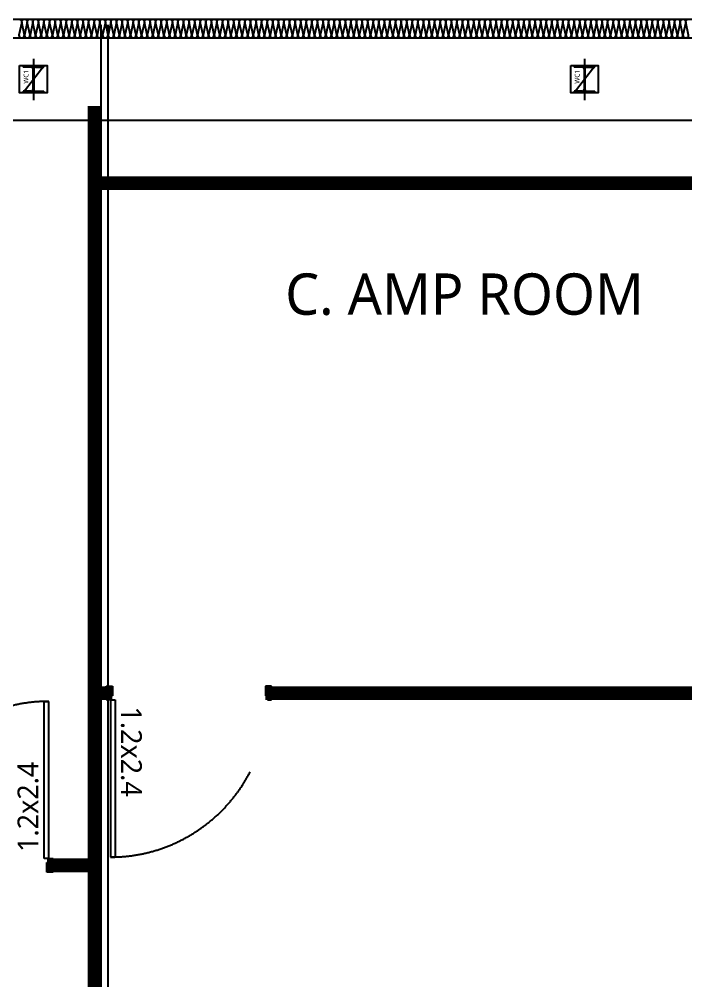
# Model space of a CAD drawing. Header units: millimetres. Extents: x 0 to 420500, y 0 to 297000.
# Drawn here: x 166666 to 171504, y 244210 to 251188 of the extents above; entities that cross this region are included whole.
import ezdxf
from ezdxf.enums import TextEntityAlignment as Align
from ezdxf.xclip import XClip

# ---------------------------------------------------------------- set-up
doc = ezdxf.new("R2010")
doc.units = ezdxf.units.MM
doc.header["$LTSCALE"] = 5000
doc.header["$XCLIPFRAME"] = 0
doc.linetypes.add('HID2-GAUN', pattern=[3.75, 2.5, -1.25])
doc.linetypes.add('HIDDEN', pattern=[0.375, 0.25, -0.125])
doc.layers.add('arch', color=8, linetype='Continuous')
doc.layers.add('TRAY', color=3, linetype='Continuous')
doc.layers.add('TXT-1', color=137, linetype='Continuous', plot=False)
doc.styles.add('스타일1', font='malgun.ttf')

# ---------------------------------------------------------------- blocks, each defined once
blk = doc.blocks.new('*U54')
at = {"color": 0}
for points in [[(-22248.1, 0, -0.414214), (-22263.1, 15), (-22248.1, 85, 1), (-22278.1, 85), (-22263.1, 15, -0.414214), (-22278.1, 0, 0.414214)], [(-22218.1, 0, -0.414214), (-22233.1, 15), (-22218.1, 85, 1), (-22248.1, 85), (-22233.1, 15, -0.414214), (-22248.1, 0, 0.414214)], [(-22188.1, 0, -0.414214), (-22203.1, 15), (-22188.1, 85, 1), (-22218.1, 85), (-22203.1, 15, -0.414214), (-22218.1, 0, 0.414214)], [(-22158.1, 0, -0.414214), (-22173.1, 15), (-22158.1, 85, 1), (-22188.1, 85), (-22173.1, 15, -0.414214), (-22188.1, 0, 0.414214)], [(-22128.1, 0, -0.414214), (-22143.1, 15), (-22128.1, 85, 1), (-22158.1, 85), (-22143.1, 15, -0.414214), (-22158.1, 0, 0.414214)], [(-22098.1, 0, -0.414214), (-22113.1, 15), (-22098.1, 85, 1), (-22128.1, 85), (-22113.1, 15, -0.414214), (-22128.1, 0, 0.414214)], [(-22068.1, 0, -0.414214), (-22083.1, 15), (-22068.1, 85, 1), (-22098.1, 85), (-22083.1, 15, -0.414214), (-22098.1, 0, 0.414214)], [(-22038.1, 0, -0.414214), (-22053.1, 15), (-22038.1, 85, 1), (-22068.1, 85), (-22053.1, 15, -0.414214), (-22068.1, 0, 0.414214)], [(-22008.1, 0, -0.414214), (-22023.1, 15), (-22008.1, 85, 1), (-22038.1, 85), (-22023.1, 15, -0.414214), (-22038.1, 0, 0.414214)], [(-21978.1, 0, -0.414214), (-21993.1, 15), (-21978.1, 85, 1), (-22008.1, 85), (-21993.1, 15, -0.414214), (-22008.1, 0, 0.414214)], [(-21948.1, 0, -0.414214), (-21963.1, 15), (-21948.1, 85, 1), (-21978.1, 85), (-21963.1, 15, -0.414214), (-21978.1, 0, 0.414214)], [(-21918.1, 0, -0.414214), (-21933.1, 15), (-21918.1, 85, 1), (-21948.1, 85), (-21933.1, 15, -0.414214), (-21948.1, 0, 0.414214)], [(-21888.1, 0, -0.414214), (-21903.1, 15), (-21888.1, 85, 1), (-21918.1, 85), (-21903.1, 15, -0.414214), (-21918.1, 0, 0.414214)], [(-21858.1, 0, -0.414214), (-21873.1, 15), (-21858.1, 85, 1), (-21888.1, 85), (-21873.1, 15, -0.414214), (-21888.1, 0, 0.414214)], [(-21828.1, 0, -0.414214), (-21843.1, 15), (-21828.1, 85, 1), (-21858.1, 85), (-21843.1, 15, -0.414214), (-21858.1, 0, 0.414214)], [(-21798.1, 0, -0.414214), (-21813.1, 15), (-21798.1, 85, 1), (-21828.1, 85), (-21813.1, 15, -0.414214), (-21828.1, 0, 0.414214)], [(-21768.1, 0, -0.414214), (-21783.1, 15), (-21768.1, 85, 1), (-21798.1, 85), (-21783.1, 15, -0.414214), (-21798.1, 0, 0.414214)], [(-21738.1, 0, -0.414214), (-21753.1, 15), (-21738.1, 85, 1), (-21768.1, 85), (-21753.1, 15, -0.414214), (-21768.1, 0, 0.414214)], [(-21708.1, 0, -0.414214), (-21723.1, 15), (-21708.1, 85, 1), (-21738.1, 85), (-21723.1, 15, -0.414214), (-21738.1, 0, 0.414214)], [(-21678.1, 0, -0.414214), (-21693.1, 15), (-21678.1, 85, 1), (-21708.1, 85), (-21693.1, 15, -0.414214), (-21708.1, 0, 0.414214)], [(-21648.1, 0, -0.414214), (-21663.1, 15), (-21648.1, 85, 1), (-21678.1, 85), (-21663.1, 15, -0.414214), (-21678.1, 0, 0.414214)], [(-21618.1, 0, -0.414214), (-21633.1, 15), (-21618.1, 85, 1), (-21648.1, 85), (-21633.1, 15, -0.414214), (-21648.1, 0, 0.414214)], [(-21588.1, 0, -0.414214), (-21603.1, 15), (-21588.1, 85, 1), (-21618.1, 85), (-21603.1, 15, -0.414214), (-21618.1, 0, 0.414214)], [(-21558.1, 0, -0.414214), (-21573.1, 15), (-21558.1, 85, 1), (-21588.1, 85), (-21573.1, 15, -0.414214), (-21588.1, 0, 0.414214)], [(-21528.1, 0, -0.414214), (-21543.1, 15), (-21528.1, 85, 1), (-21558.1, 85), (-21543.1, 15, -0.414214), (-21558.1, 0, 0.414214)], [(-21498.1, 0, -0.414214), (-21513.1, 15), (-21498.1, 85, 1), (-21528.1, 85), (-21513.1, 15, -0.414214), (-21528.1, 0, 0.414214)], [(-21468.1, 0, -0.414214), (-21483.1, 15), (-21468.1, 85, 1), (-21498.1, 85), (-21483.1, 15, -0.414214), (-21498.1, 0, 0.414214)], [(-21438.1, 0, -0.414214), (-21453.1, 15), (-21438.1, 85, 1), (-21468.1, 85), (-21453.1, 15, -0.414214), (-21468.1, 0, 0.414214)], [(-21408.1, 0, -0.414214), (-21423.1, 15), (-21408.1, 85, 1), (-21438.1, 85), (-21423.1, 15, -0.414214), (-21438.1, 0, 0.414214)], [(-21378.1, 0, -0.414214), (-21393.1, 15), (-21378.1, 85, 1), (-21408.1, 85), (-21393.1, 15, -0.414214), (-21408.1, 0, 0.414214)], [(-21348.1, 0, -0.414214), (-21363.1, 15), (-21348.1, 85, 1), (-21378.1, 85), (-21363.1, 15, -0.414214), (-21378.1, 0, 0.414214)], [(-21318.1, 0, -0.414214), (-21333.1, 15), (-21318.1, 85, 1), (-21348.1, 85), (-21333.1, 15, -0.414214), (-21348.1, 0, 0.414214)], [(-21288.1, 0, -0.414214), (-21303.1, 15), (-21288.1, 85, 1), (-21318.1, 85), (-21303.1, 15, -0.414214), (-21318.1, 0, 0.414214)], [(-21258.1, 0, -0.414214), (-21273.1, 15), (-21258.1, 85, 1), (-21288.1, 85), (-21273.1, 15, -0.414214), (-21288.1, 0, 0.414214)], [(-21228.1, 0, -0.414214), (-21243.1, 15), (-21228.1, 85, 1), (-21258.1, 85), (-21243.1, 15, -0.414214), (-21258.1, 0, 0.414214)], [(-21198.1, 0, -0.414214), (-21213.1, 15), (-21198.1, 85, 1), (-21228.1, 85), (-21213.1, 15, -0.414214), (-21228.1, 0, 0.414214)], [(-21168.1, 0, -0.414214), (-21183.1, 15), (-21168.1, 85, 1), (-21198.1, 85), (-21183.1, 15, -0.414214), (-21198.1, 0, 0.414214)], [(-21138.1, 0, -0.414214), (-21153.1, 15), (-21138.1, 85, 1), (-21168.1, 85), (-21153.1, 15, -0.414214), (-21168.1, 0, 0.414214)], [(-21108.1, 0, -0.414214), (-21123.1, 15), (-21108.1, 85, 1), (-21138.1, 85), (-21123.1, 15, -0.414214), (-21138.1, 0, 0.414214)], [(-21078.1, 0, -0.414214), (-21093.1, 15), (-21078.1, 85, 1), (-21108.1, 85), (-21093.1, 15, -0.414214), (-21108.1, 0, 0.414214)], [(-21048.1, 0, -0.414214), (-21063.1, 15), (-21048.1, 85, 1), (-21078.1, 85), (-21063.1, 15, -0.414214), (-21078.1, 0, 0.414214)], [(-21018.1, 0, -0.414214), (-21033.1, 15), (-21018.1, 85, 1), (-21048.1, 85), (-21033.1, 15, -0.414214), (-21048.1, 0, 0.414214)], [(-20988.1, 0, -0.414214), (-21003.1, 15), (-20988.1, 85, 1), (-21018.1, 85), (-21003.1, 15, -0.414214), (-21018.1, 0, 0.414214)], [(-20958.1, 0, -0.414214), (-20973.1, 15), (-20958.1, 85, 1), (-20988.1, 85), (-20973.1, 15, -0.414214), (-20988.1, 0, 0.414214)], [(-20928.1, 0, -0.414214), (-20943.1, 15), (-20928.1, 85, 1), (-20958.1, 85), (-20943.1, 15, -0.414214), (-20958.1, 0, 0.414214)], [(-20898.1, 0, -0.414214), (-20913.1, 15), (-20898.1, 85, 1), (-20928.1, 85), (-20913.1, 15, -0.414214), (-20928.1, 0, 0.414214)], [(-20868.1, 0, -0.414214), (-20883.1, 15), (-20868.1, 85, 1), (-20898.1, 85), (-20883.1, 15, -0.414214), (-20898.1, 0, 0.414214)], [(-20838.1, 0, -0.414214), (-20853.1, 15), (-20838.1, 85, 1), (-20868.1, 85), (-20853.1, 15, -0.414214), (-20868.1, 0, 0.414214)], [(-20808.1, 0, -0.414214), (-20823.1, 15), (-20808.1, 85, 1), (-20838.1, 85), (-20823.1, 15, -0.414214), (-20838.1, 0, 0.414214)], [(-20778.1, 0, -0.414214), (-20793.1, 15), (-20778.1, 85, 1), (-20808.1, 85), (-20793.1, 15, -0.414214), (-20808.1, 0, 0.414214)], [(-20748.1, 0, -0.414214), (-20763.1, 15), (-20748.1, 85, 1), (-20778.1, 85), (-20763.1, 15, -0.414214), (-20778.1, 0, 0.414214)], [(-20718.1, 0, -0.414214), (-20733.1, 15), (-20718.1, 85, 1), (-20748.1, 85), (-20733.1, 15, -0.414214), (-20748.1, 0, 0.414214)], [(-20688.1, 0, -0.414214), (-20703.1, 15), (-20688.1, 85, 1), (-20718.1, 85), (-20703.1, 15, -0.414214), (-20718.1, 0, 0.414214)], [(-20658.1, 0, -0.414214), (-20673.1, 15), (-20658.1, 85, 1), (-20688.1, 85), (-20673.1, 15, -0.414214), (-20688.1, 0, 0.414214)], [(-20628.1, 0, -0.414214), (-20643.1, 15), (-20628.1, 85, 1), (-20658.1, 85), (-20643.1, 15, -0.414214), (-20658.1, 0, 0.414214)], [(-20598.1, 0, -0.414214), (-20613.1, 15), (-20598.1, 85, 1), (-20628.1, 85), (-20613.1, 15, -0.414214), (-20628.1, 0, 0.414214)], [(-20568.1, 0, -0.414214), (-20583.1, 15), (-20568.1, 85, 1), (-20598.1, 85), (-20583.1, 15, -0.414214), (-20598.1, 0, 0.414214)], [(-20538.1, 0, -0.414214), (-20553.1, 15), (-20538.1, 85, 1), (-20568.1, 85), (-20553.1, 15, -0.414214), (-20568.1, 0, 0.414214)], [(-20508.1, 0, -0.414214), (-20523.1, 15), (-20508.1, 85, 1), (-20538.1, 85), (-20523.1, 15, -0.414214), (-20538.1, 0, 0.414214)], [(-20478.1, 0, -0.414214), (-20493.1, 15), (-20478.1, 85, 1), (-20508.1, 85), (-20493.1, 15, -0.414214), (-20508.1, 0, 0.414214)], [(-20448.1, 0, -0.414214), (-20463.1, 15), (-20448.1, 85, 1), (-20478.1, 85), (-20463.1, 15, -0.414214), (-20478.1, 0, 0.414214)], [(-20418.1, 0, -0.414214), (-20433.1, 15), (-20418.1, 85, 1), (-20448.1, 85), (-20433.1, 15, -0.414214), (-20448.1, 0, 0.414214)], [(-20388.1, 0, -0.414214), (-20403.1, 15), (-20388.1, 85, 1), (-20418.1, 85), (-20403.1, 15, -0.414214), (-20418.1, 0, 0.414214)], [(-20358.1, 0, -0.414214), (-20373.1, 15), (-20358.1, 85, 1), (-20388.1, 85), (-20373.1, 15, -0.414214), (-20388.1, 0, 0.414214)], [(-20328.1, 0, -0.414214), (-20343.1, 15), (-20328.1, 85, 1), (-20358.1, 85), (-20343.1, 15, -0.414214), (-20358.1, 0, 0.414214)], [(-20298.1, 0, -0.414214), (-20313.1, 15), (-20298.1, 85, 1), (-20328.1, 85), (-20313.1, 15, -0.414214), (-20328.1, 0, 0.414214)], [(-20268.1, 0, -0.414214), (-20283.1, 15), (-20268.1, 85, 1), (-20298.1, 85), (-20283.1, 15, -0.414214), (-20298.1, 0, 0.414214)], [(-20238.1, 0, -0.414214), (-20253.1, 15), (-20238.1, 85, 1), (-20268.1, 85), (-20253.1, 15, -0.414214), (-20268.1, 0, 0.414214)], [(-20208.1, 0, -0.414214), (-20223.1, 15), (-20208.1, 85, 1), (-20238.1, 85), (-20223.1, 15, -0.414214), (-20238.1, 0, 0.414214)], [(-20178.1, 0, -0.414214), (-20193.1, 15), (-20178.1, 85, 1), (-20208.1, 85), (-20193.1, 15, -0.414214), (-20208.1, 0, 0.414214)], [(-20148.1, 0, -0.414214), (-20163.1, 15), (-20148.1, 85, 1), (-20178.1, 85), (-20163.1, 15, -0.414214), (-20178.1, 0, 0.414214)], [(-20118.1, 0, -0.414214), (-20133.1, 15), (-20118.1, 85, 1), (-20148.1, 85), (-20133.1, 15, -0.414214), (-20148.1, 0, 0.414214)], [(-20088.1, 0, -0.414214), (-20103.1, 15), (-20088.1, 85, 1), (-20118.1, 85), (-20103.1, 15, -0.414214), (-20118.1, 0, 0.414214)], [(-20058.1, 0, -0.414214), (-20073.1, 15), (-20058.1, 85, 1), (-20088.1, 85), (-20073.1, 15, -0.414214), (-20088.1, 0, 0.414214)], [(-20028.1, 0, -0.414214), (-20043.1, 15), (-20028.1, 85, 1), (-20058.1, 85), (-20043.1, 15, -0.414214), (-20058.1, 0, 0.414214)], [(-19998.1, 0, -0.414214), (-20013.1, 15), (-19998.1, 85, 1), (-20028.1, 85), (-20013.1, 15, -0.414214), (-20028.1, 0, 0.414214)], [(-19968.1, 0, -0.414214), (-19983.1, 15), (-19968.1, 85, 1), (-19998.1, 85), (-19983.1, 15, -0.414214), (-19998.1, 0, 0.414214)], [(-19938.1, 0, -0.414214), (-19953.1, 15), (-19938.1, 85, 1), (-19968.1, 85), (-19953.1, 15, -0.414214), (-19968.1, 0, 0.414214)], [(-19908.1, 0, -0.414214), (-19923.1, 15), (-19908.1, 85, 1), (-19938.1, 85), (-19923.1, 15, -0.414214), (-19938.1, 0, 0.414214)], [(-19878.1, 0, -0.414214), (-19893.1, 15), (-19878.1, 85, 1), (-19908.1, 85), (-19893.1, 15, -0.414214), (-19908.1, 0, 0.414214)], [(-19848.1, 0, -0.414214), (-19863.1, 15), (-19848.1, 85, 1), (-19878.1, 85), (-19863.1, 15, -0.414214), (-19878.1, 0, 0.414214)], [(-19818.1, 0, -0.414214), (-19833.1, 15), (-19818.1, 85, 1), (-19848.1, 85), (-19833.1, 15, -0.414214), (-19848.1, 0, 0.414214)], [(-19788.1, 0, -0.414214), (-19803.1, 15), (-19788.1, 85, 1), (-19818.1, 85), (-19803.1, 15, -0.414214), (-19818.1, 0, 0.414214)], [(-19758.1, 0, -0.414214), (-19773.1, 15), (-19758.1, 85, 1), (-19788.1, 85), (-19773.1, 15, -0.414214), (-19788.1, 0, 0.414214)], [(-19728.1, 0, -0.414214), (-19743.1, 15), (-19728.1, 85, 1), (-19758.1, 85), (-19743.1, 15, -0.414214), (-19758.1, 0, 0.414214)], [(-19698.1, 0, -0.414214), (-19713.1, 15), (-19698.1, 85, 1), (-19728.1, 85), (-19713.1, 15, -0.414214), (-19728.1, 0, 0.414214)], [(-19668.1, 0, -0.414214), (-19683.1, 15), (-19668.1, 85, 1), (-19698.1, 85), (-19683.1, 15, -0.414214), (-19698.1, 0, 0.414214)], [(-19638.1, 0, -0.414214), (-19653.1, 15), (-19638.1, 85, 1), (-19668.1, 85), (-19653.1, 15, -0.414214), (-19668.1, 0, 0.414214)], [(-19608.1, 0, -0.414214), (-19623.1, 15), (-19608.1, 85, 1), (-19638.1, 85), (-19623.1, 15, -0.414214), (-19638.1, 0, 0.414214)], [(-19578.1, 0, -0.414214), (-19593.1, 15), (-19578.1, 85, 1), (-19608.1, 85), (-19593.1, 15, -0.414214), (-19608.1, 0, 0.414214)], [(-19548.1, 0, -0.414214), (-19563.1, 15), (-19548.1, 85, 1), (-19578.1, 85), (-19563.1, 15, -0.414214), (-19578.1, 0, 0.414214)], [(-19518.1, 0, -0.414214), (-19533.1, 15), (-19518.1, 85, 1), (-19548.1, 85), (-19533.1, 15, -0.414214), (-19548.1, 0, 0.414214)], [(-19488.1, 0, -0.414214), (-19503.1, 15), (-19488.1, 85, 1), (-19518.1, 85), (-19503.1, 15, -0.414214), (-19518.1, 0, 0.414214)], [(-19458.1, 0, -0.414214), (-19473.1, 15), (-19458.1, 85, 1), (-19488.1, 85), (-19473.1, 15, -0.414214), (-19488.1, 0, 0.414214)], [(-19428.1, 0, -0.414214), (-19443.1, 15), (-19428.1, 85, 1), (-19458.1, 85), (-19443.1, 15, -0.414214), (-19458.1, 0, 0.414214)], [(-19398.1, 0, -0.414214), (-19413.1, 15), (-19398.1, 85, 1), (-19428.1, 85), (-19413.1, 15, -0.414214), (-19428.1, 0, 0.414214)], [(-19368.1, 0, -0.414214), (-19383.1, 15), (-19368.1, 85, 1), (-19398.1, 85), (-19383.1, 15, -0.414214), (-19398.1, 0, 0.414214)], [(-19338.1, 0, -0.414214), (-19353.1, 15), (-19338.1, 85, 1), (-19368.1, 85), (-19353.1, 15, -0.414214), (-19368.1, 0, 0.414214)], [(-19308.1, 0, -0.414214), (-19323.1, 15), (-19308.1, 85, 1), (-19338.1, 85), (-19323.1, 15, -0.414214), (-19338.1, 0, 0.414214)], [(-19278.1, 0, -0.414214), (-19293.1, 15), (-19278.1, 85, 1), (-19308.1, 85), (-19293.1, 15, -0.414214), (-19308.1, 0, 0.414214)], [(-19248.1, 0, -0.414214), (-19263.1, 15), (-19248.1, 85, 1), (-19278.1, 85), (-19263.1, 15, -0.414214), (-19278.1, 0, 0.414214)], [(-19218.1, 0, -0.414214), (-19233.1, 15), (-19218.1, 85, 1), (-19248.1, 85), (-19233.1, 15, -0.414214), (-19248.1, 0, 0.414214)], [(-19188.1, 0, -0.414214), (-19203.1, 15), (-19188.1, 85, 1), (-19218.1, 85), (-19203.1, 15, -0.414214), (-19218.1, 0, 0.414214)], [(-19158.1, 0, -0.414214), (-19173.1, 15), (-19158.1, 85, 1), (-19188.1, 85), (-19173.1, 15, -0.414214), (-19188.1, 0, 0.414214)], [(-19128.1, 0, -0.414214), (-19143.1, 15), (-19128.1, 85, 1), (-19158.1, 85), (-19143.1, 15, -0.414214), (-19158.1, 0, 0.414214)], [(-19098.1, 0, -0.414214), (-19113.1, 15), (-19098.1, 85, 1), (-19128.1, 85), (-19113.1, 15, -0.414214), (-19128.1, 0, 0.414214)], [(-19068.1, 0, -0.414214), (-19083.1, 15), (-19068.1, 85, 1), (-19098.1, 85), (-19083.1, 15, -0.414214), (-19098.1, 0, 0.414214)], [(-19038.1, 0, -0.414214), (-19053.1, 15), (-19038.1, 85, 1), (-19068.1, 85), (-19053.1, 15, -0.414214), (-19068.1, 0, 0.414214)], [(-19008.1, 0, -0.414214), (-19023.1, 15), (-19008.1, 85, 1), (-19038.1, 85), (-19023.1, 15, -0.414214), (-19038.1, 0, 0.414214)], [(-18978.1, 0, -0.414214), (-18993.1, 15), (-18978.1, 85, 1), (-19008.1, 85), (-18993.1, 15, -0.414214), (-19008.1, 0, 0.414214)], [(-18948.1, 0, -0.414214), (-18963.1, 15), (-18948.1, 85, 1), (-18978.1, 85), (-18963.1, 15, -0.414214), (-18978.1, 0, 0.414214)], [(-18918.1, 0, -0.414214), (-18933.1, 15), (-18918.1, 85, 1), (-18948.1, 85), (-18933.1, 15, -0.414214), (-18948.1, 0, 0.414214)], [(-18888.1, 0, -0.414214), (-18903.1, 15), (-18888.1, 85, 1), (-18918.1, 85), (-18903.1, 15, -0.414214), (-18918.1, 0, 0.414214)], [(-18858.1, 0, -0.414214), (-18873.1, 15), (-18858.1, 85, 1), (-18888.1, 85), (-18873.1, 15, -0.414214), (-18888.1, 0, 0.414214)], [(-18828.1, 0, -0.414214), (-18843.1, 15), (-18828.1, 85, 1), (-18858.1, 85), (-18843.1, 15, -0.414214), (-18858.1, 0, 0.414214)], [(-18798.1, 0, -0.414214), (-18813.1, 15), (-18798.1, 85, 1), (-18828.1, 85), (-18813.1, 15, -0.414214), (-18828.1, 0, 0.414214)], [(-18768.1, 0, -0.414214), (-18783.1, 15), (-18768.1, 85, 1), (-18798.1, 85), (-18783.1, 15, -0.414214), (-18798.1, 0, 0.414214)], [(-18738.1, 0, -0.414214), (-18753.1, 15), (-18738.1, 85, 1), (-18768.1, 85), (-18753.1, 15, -0.414214), (-18768.1, 0, 0.414214)], [(-18708.1, 0, -0.414214), (-18723.1, 15), (-18708.1, 85, 1), (-18738.1, 85), (-18723.1, 15, -0.414214), (-18738.1, 0, 0.414214)], [(-18678.1, 0, -0.414214), (-18693.1, 15), (-18678.1, 85, 1), (-18708.1, 85), (-18693.1, 15, -0.414214), (-18708.1, 0, 0.414214)]]:
    blk.add_lwpolyline(points, format="xyb", dxfattribs=at)
blk = doc.blocks.new('*U117')
at = {"color": 0}
for p, q in [((59, 185), (0, 185)), ((72, 172), (72, 22)), ((78, 172), (78, 22)), ((91, 185), (150, 185)), ((59, 9), (0, 9)), ((91, 9), (150, 9))]:
    blk.add_line(p, q, dxfattribs=at)
for points in [[(150, 185), (150, 194), (0, 194), (0, 185)], [(0, 9), (0, 0), (150, 0), (150, 9)]]:
    blk.add_lwpolyline(points, dxfattribs=at)
for centre, start, end in [((59, 172), 0, 90), ((91, 172), 90, 180), ((59, 22), 270, 0), ((91, 22), 180, 270)]:
    blk.add_arc(centre, 13, start, end, dxfattribs=at)
blk = doc.blocks.new('S-WC1')
at = {"color": 0}
for p, q in [((0, 147), (0, -153)), ((-75, -97), (75, 97))]:
    blk.add_line(p, q, dxfattribs=at)
blk.add_lwpolyline([(-100, 100), (100, 100), (100, -100), (-100, -100)], close=True, dxfattribs=at)
blk.add_blockref('*U117', (-75, -97), dxfattribs=at)
at = {"color": 0, "style": '스타일1'}
blk.add_text('WC1', height=35, rotation=90, dxfattribs=at).set_placement((-35.6, -32.3))
blk = doc.blocks.new('DH-1.2X2.4')
at = {"color": 0, "linetype": 'HIDDEN'}
blk.add_line((30, -100), (30, -1240), dxfattribs=at)
for points in [[(0, 0), (45, 0), (45, 0), (45, 0), (45, -70), (30, -70), (30, -100), (0, -100), (0, 0)], [(1200, 0), (1155, 0), (1155, 0), (1155, 0), (1155, -70), (1170, -70), (1170, -100), (1200, -100), (1200, 0)], [(30, -100), (65, -100), (65, -1240), (30, -1240)]]:
    blk.add_lwpolyline(points, dxfattribs=at)
blk.add_arc((30, -100), 1140, 270, 0, dxfattribs=at)
at = {"color": 0, "style": '스타일1'}
blk.add_text('1.2x2.4', height=150, rotation=270, dxfattribs=at).set_placement((108.2, -147.1))
blk = doc.blocks.new('XR-PLAN', base_point=(461, 408.4))
at = {"layer": 'arch'}
for p, q in [((58870, 86335), (112935, 86335)), ((85992.1, 72695), (85992.1, 86295)), ((86042.1, 72695), (86042.1, 86295)), ((58855, 86200), (112800, 86200))]:
    blk.add_line(p, q, dxfattribs=at)
at = {"layer": 'arch', "linetype": 'HID2-GAUN', "ltscale": 0.1, "const_width": 100}
for points in [[(85944.6, 74245), (85944.6, 85704.7)], [(85944.6, 85145), (91695, 85145)], [(87184, 81445), (91695, 81445)]]:
    blk.add_lwpolyline(points, dxfattribs=at)
at = {"layer": 'arch'}
blk.add_lwpolyline([(91200, 71675), (112200, 71675), (112200, 85600), (76200, 85600), (76200, 72600)], dxfattribs=at)
at = {"layer": 'arch', "linetype": 'HID2-GAUN', "const_width": 100}
for points in [[(85944.6, 81445), (86074, 81445)], [(85598.4, 80195), (85916.2, 80195)]]:
    blk.add_lwpolyline(points, dxfattribs=at)
at = {"layer": 'arch', "xscale": 1.35, "yscale": 1.35, "zscale": 1.35, "rotation": 180}
blk.add_blockref('*U54', (60179.5, 86335), dxfattribs=at)
at = {"layer": 'arch'}
for name, p in [('S-WC1', (85500, 85900)), ('S-WC1', (89500, 85900)), ('DH-1.2X2.4', (86029, 81495))]:
    blk.add_blockref(name, p, dxfattribs=at)
at = {"layer": 'arch', "rotation": 180}
blk.add_blockref('DH-1.2X2.4', (85643.4, 80145), dxfattribs=at)
at = {"layer": 'TXT-1', "style": '스타일1'}
blk.add_text('C. AMP ROOM', height=300, dxfattribs=at).set_placement((88628.9, 84340.5), align=Align.MIDDLE_CENTER)
blk = doc.blocks.new('XR-배치도', base_point=(461, 408.4))
ref = blk.add_blockref('XR-PLAN', (281310.6, 275110.5), dxfattribs=dict(rotation=47.15620461600879))
XClip(ref).set_block_clipping_path([(10268.6550578449, 25854.0591988688), (121697.9567652801, 114201.9318804346)])

msp = doc.modelspace()

# ---------------------------------------------------------------- block references
at = {"layer": 'TRAY'}
ref = msp.add_blockref('XR-배치도', (-310662.8, 184385.1), dxfattribs=dict(at, rotation=312.8437953840571))
XClip(ref).set_block_clipping_path([(355016.7243769546, 126994.5435289501), (152650.6807000034, 314675.0815890764), (386231.3503509208, 566532.8207304992), (588597.394027872, 378852.2826703729)])

doc.saveas('drawing.dxf')
